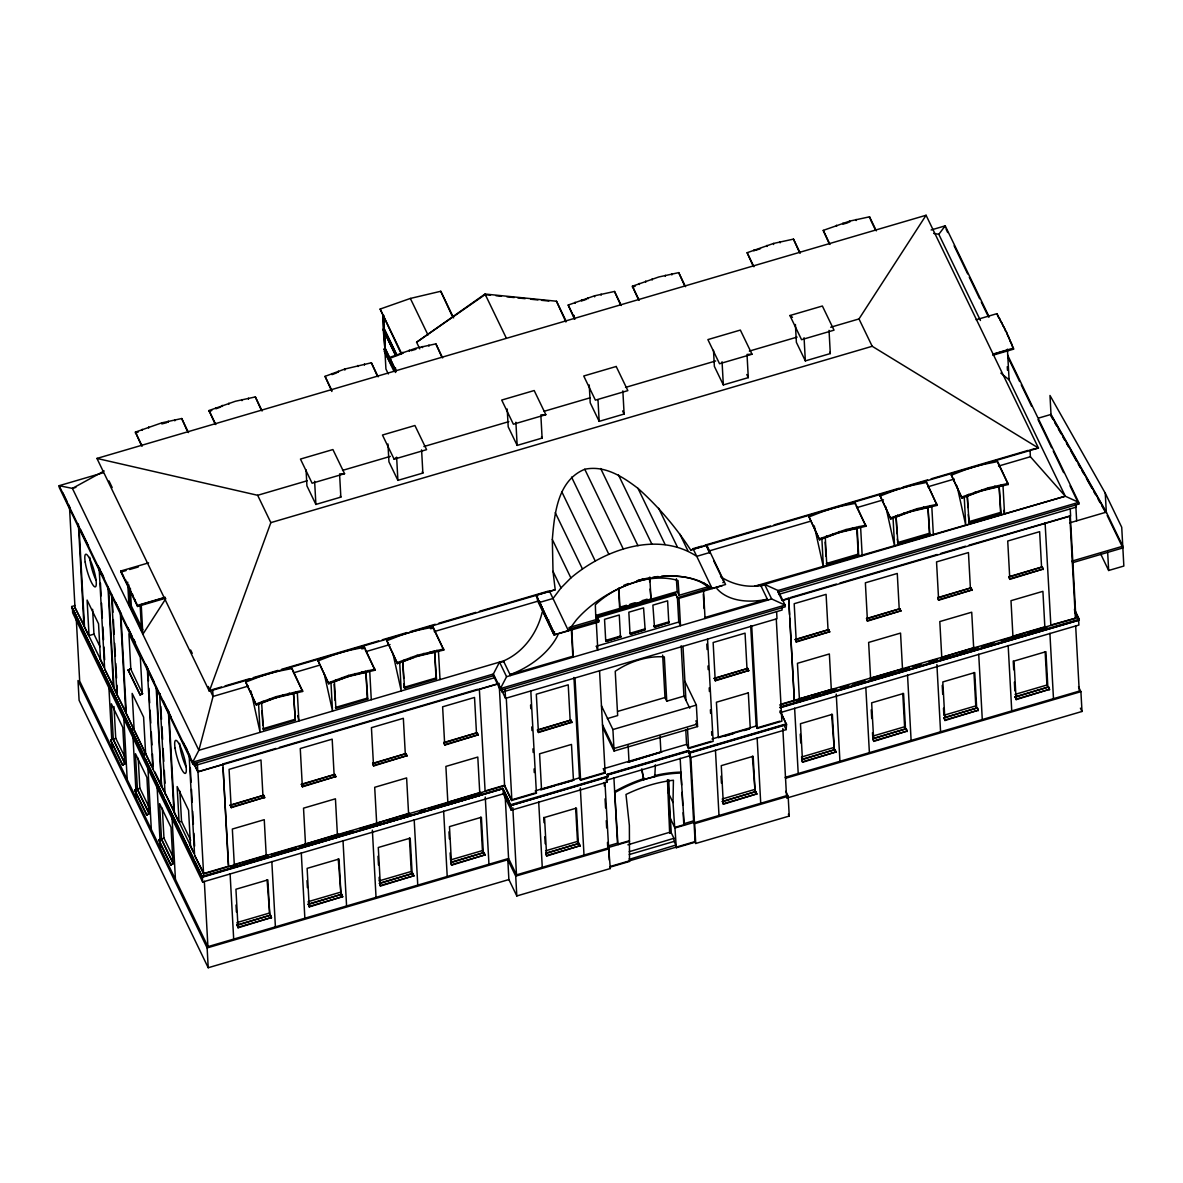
<?xml version="1.0" encoding="UTF-8"?>
<svg xmlns="http://www.w3.org/2000/svg" width="1183" height="1183" viewBox="0 0 1183 1183"><rect width="100%" height="100%" fill="white"/><g stroke="black" fill="none" stroke-linecap="round" stroke-linejoin="round"><path stroke-width="1.5" d="M676.277 847.738L674.961 827.982L694.037 822.392L695.116 842.207L676.277 847.738L675.892 845.046L629.519 859.272L629.371 825.453L625.984 794.473A100.511 63.424 -25.8 0 1 673.423 780.233L673.009 802.532L674.694 827.435L684.188 824.655L680.92 772.129A97.021 61.22 -25.8 0 0 658.857 774.658L654.347 775.678M668.853 779.701L670.051 833.216L671.279 832.847L667.907 780.529M654.791 776.595L655.382 764.839M552.328 539.478C554.413 513.969 557.533 480.402 584.772 469.267C604.809 465.037 622.82 476.779 638.007 488.387C658.236 506.457 675.951 527.248 690.695 550.021L1038.452 448.032L926.067 215.262L96.947 458.427L209.332 691.183L555.211 589.755L553.008 571.345L552.328 539.478L570.886 577.925L561.008 587.907L553.023 598.48L539.537 602.443L536.062 595.226L555.211 589.755M537.363 596.306L537.614 600.905L554.073 634.99L598.642 622.095L598.982 620.528L596.986 616.373L675.389 593.378L677.829 598.687L722.325 585.644M542.184 612.217C537.289 633.053 523.433 652.365 503.47 660.972L198.862 750.303L192.666 762.207L192.755 763.922L493.429 675.744L493.341 674.029L499.537 662.125L503.84 661.741M710.584 586.25L710.081 587.877L677.475 597.696L677.829 598.687M96.947 458.427L257.657 495.293L270.848 522.635L209.332 691.183L211.565 690.088M500.468 690.325L500.379 688.61L506.575 676.706L771.656 598.968L785.098 605.105L785.187 606.835L500.468 690.325L493.429 675.744M419.773 348.837L416.593 342.242L485.015 294.035L556.483 301.221L565.903 321.983M503.041 788.662L503.322 793.837L202.648 882.015L202.367 876.84L503.041 788.662L202.056 877.342L71.719 607.411L71.66 606.539L75.18 605.519M503.322 793.837L511.248 810.237L606.968 782.155L606.687 776.994L510.657 805.579L502.686 788.307L202.012 876.485L202.056 877.342M165.827 598.628L142.832 634.28L141.265 605.43M830.703 327.233L858.991 318.937L926.067 215.262M536.062 595.226L554.871 634.561L568.358 630.613L576.343 619.951A88.917 56.119 -25.8 0 1 638.672 581.178A88.917 56.119 -25.8 0 1 703.205 582.746L712.077 588.454L725.578 584.506L706.754 545.156L690.695 550.021M933.624 233.376L938.814 234.293L945.217 225.835L989.18 316.911M570.886 577.925C604.04 549.873 657.201 530.383 696.757 556.335L712.077 588.454M394.116 459.181L426.59 449.658L414.922 425.51L382.464 435.033L394.116 459.181L396.63 457.2L397.902 480.372L422.863 473.067L421.592 449.88M490.516 295.173L485.045 294.626L416.593 342.242M110.64 740.469L113.036 738.71L110.64 740.469L122.603 765.238L124.999 763.493L113.036 738.71M134.744 790.407L137.139 788.647L134.744 790.407L146.722 815.191L149.117 813.431L137.139 788.647M158.862 840.344L161.258 838.599L158.862 840.344L170.825 865.128L173.236 863.368L161.258 838.599M104.178 470.967L72.4 488.387L59.15 485.695L59.239 487.426L192.755 763.922M761.142 586.28L764.617 584.387L778.059 590.524L785.098 605.105L500.379 688.61M122.603 765.238L124.999 763.493M146.722 815.191L149.117 813.431M170.825 865.128L173.236 863.368M128.148 670.214L130.574 668.75L128.148 670.214L140.112 695.013L142.552 693.549L140.112 695.013M113.997 706.562L115.727 738.192L113.302 739.257L111.35 703.767L122.795 727.456L124.733 762.946M138.204 758.259L139.845 788.129L137.405 789.194L135.468 753.719L146.914 777.394L148.851 812.884M162.322 808.211L163.964 838.082L161.524 839.146L159.587 803.656L171.017 827.346L172.969 862.821M141.472 445.666L135.394 432.106L161.79 422.849L181.724 418.531L188.496 432.579M135.453 433.185L138.189 432.061M215.114 424.076L209.021 410.516L235.417 401.259L255.351 396.926L262.138 410.974M209.08 411.58L211.816 410.471M331.891 391.484L325.044 376.357L344.8 369.052L371.373 362.782L378.161 376.83M442.649 357.902L435.876 343.869L415.943 348.186L389.547 357.443L395.625 371.004M389.606 358.523L395.078 356.275M574.287 318.611L568.195 305.051L594.591 295.794L614.524 291.462L621.312 305.51M638.495 299.772L632.402 286.227L658.798 276.97L678.731 272.637L685.519 286.685M632.461 287.292L635.212 286.168M753.231 266.264L747.138 252.704L773.549 243.447L793.468 239.114L800.255 253.162M829.327 243.949L823.235 230.389L849.631 221.132L869.564 216.8L876.337 230.848M245.724 682.103L259.003 676.957A133.221 84.067 -25.8 0 1 278.626 671.205L292.053 668.513L302.656 691.434L276.097 697.763L256.327 705.024L245.724 682.103L256.327 705.024M318.123 660.868L331.417 655.722A133.221 84.067 -25.8 0 1 351.026 649.97L364.453 647.278L375.055 670.199L348.512 676.528L328.741 683.789L318.123 660.868L328.741 683.789M386.856 640.713L400.135 635.567A133.221 84.067 -25.8 0 1 419.758 629.814L433.185 627.123L443.788 650.044L417.229 656.373L397.458 663.633L386.856 640.713L397.458 663.633M809.024 516.897L822.303 511.751A133.221 84.067 -25.8 0 1 841.926 505.999L855.339 503.307L865.956 526.228L839.398 532.557L819.627 539.818L809.024 516.897L819.627 539.818M880.196 496.017L893.49 490.886A133.221 84.067 -25.8 0 1 913.099 485.134L926.526 482.442L937.128 505.363L910.585 511.677L890.814 518.938L880.196 496.017L890.814 518.938M951.383 475.152L964.663 470.006A133.221 84.067 -25.8 0 1 984.286 464.254L997.698 461.562L1008.315 484.483L981.757 490.812L961.986 498.073L951.383 475.152L961.986 498.073M256.267 703.944L276.038 696.683L302.597 690.369M328.682 682.709L348.453 675.449L375.011 669.134M397.399 662.554L417.17 655.293L443.729 648.979M819.568 538.753L845.993 529.54L865.897 525.163M890.755 517.873L917.165 508.66L937.084 504.283M961.927 496.993L988.352 487.795L1008.256 483.418M131.417 729.822L133.856 728.713M143.38 754.621L145.834 753.512M220.748 407.011L215.927 408.786L215.868 407.721M336.785 372.852L331.965 374.627L331.905 373.562M401.274 353.939L396.453 355.713L396.394 354.649M755.656 250.382L760.477 248.607M401.096 353.54L380.142 309.059L410.353 298.441L440.771 291.269L453.607 317.872M586.384 299.343L581.533 300.955L581.474 299.891M627.907 844.795L669.608 832.3L667.463 779.627M629.223 851.701L673.926 838.303L671.279 832.847M395.758 355.861L383.277 330.027L382.967 315.196M383.721 328.844L384.105 325.473M383.277 330.027L384.889 348.837L383.869 330.057M394.057 371.447L384.46 351.573L384.312 348.808L385.377 348.689M384.46 351.573L392.15 366.331M411.019 350.715L416.002 349.251M848.034 222.685L843.035 224.149L842.976 223.084M103.158 472.786L59.15 485.695L192.666 762.207L493.341 674.029L502.287 692.085L782.096 610.029L781.933 607.16M931.125 229.975L945.217 225.835L945.306 227.565M75.919 487.352L72.4 488.387L198.862 750.303L213.058 696.432L212.674 689.541L221.502 686.953M789.904 315.536L822.377 306.013L834.03 330.161L801.556 339.684L789.904 315.536L792.506 317.34M257.657 495.293L307.181 480.771M342.552 470.39L390.301 456.387M423.913 446.538L508.808 421.636M544.18 411.27L590.154 397.784M625.526 387.403L715.73 360.948M749.342 351.1L797.091 337.096M344.578 473.703L312.105 483.226L300.452 459.078L332.911 449.555L344.578 473.703L339.58 473.939M545.836 414.686L513.378 424.209L501.71 400.061L534.184 390.538L545.836 414.686L540.838 414.908M752.018 354.22L719.545 363.743L707.892 339.595L740.351 330.072L752.018 354.22L747.02 354.442L748.292 377.628L723.331 384.933L714.369 366.39L713.497 350.331M306.057 469.828L306.929 485.873L315.891 504.431L340.852 497.111L339.669 475.714M507.211 409.022L508.202 426.841L517.163 445.399L542.11 438.08L540.942 416.697M589.238 384.963L590.213 402.797L599.175 421.355L624.121 414.035L622.85 390.863M795.405 324.497L796.381 342.331L805.342 360.889L830.303 353.569L829.032 330.397M270.848 522.635L872.196 346.279L1038.452 448.032L1031.694 449.481M976.138 319.765L996.914 313.672L1006.363 331.876L1013.58 349.148L992.803 355.24M165.25 598.332L137.553 606.465L120.947 572.054L120.888 570.99L148.585 562.871M120.947 572.054L126.137 570.531M129.598 569.511L138.263 566.982M79.069 527.5L84.466 626.103L75.002 607.648L104.37 667.316M131.313 605.962L142.744 629.637L141.516 630.007L130.086 606.317L131.313 605.962L130.337 588.158M992.744 354.175L1013.52 348.083M995.08 353.776L1008.611 349.798M137.553 606.465L137.494 605.385L165.191 597.267M140.703 604.735L164.378 597.785M92.599 609.304L93.96 634.132L89.05 635.582L87.098 600.092L98.544 623.796L100.481 659.271M108.555 588.557L113.952 687.16L104.666 669.075L161.598 787.006L156.688 688.255M1038.807 418.013L1051.022 414.434L1106.312 512.135L1122.771 546.221L1071.916 561.126M120.977 615.899L126.27 712.669L116.984 694.598L116.969 685.312M225.036 685.918L249.761 678.672M253.295 677.622L278.035 670.377M281.569 669.341L378.708 640.846M382.242 639.811L406.967 632.565M410.501 631.53L435.24 624.269M438.775 623.234L475.862 612.365M479.396 611.33L548.276 591.116M692.706 548.764L701.534 546.176M705.068 545.141L770.414 525.977M773.948 524.941L899.331 488.165M902.866 487.13L927.59 479.884M931.11 478.849L1028.249 450.368M248.445 686.051L213.058 696.432L208.252 686.495M294.463 672.565L319.233 665.29M367.026 651.286L390.035 644.528M434.279 631.559L538.856 600.89M709.963 550.701L810.873 521.111M856.906 507.611L883.45 499.832M927.709 486.849L954.267 479.056M998.526 466.072L1030.393 456.727L1065.292 496.209L1078.719 502.346L1078.822 504.062L778.148 592.239L782.067 600.343M710.244 552.372L696.757 556.335L693.268 549.119M637.726 580.587L642.901 579.064M548.808 619.996L547.581 620.35L539.404 601.112M649.792 577.053L650.99 598.997L619.981 608.092L619.581 607.278L626.472 605.252M629.918 604.247L635.094 602.724M641.985 600.713L647.145 599.189M595.981 615.382L677.164 591.574L676.38 578.724M603.271 614.938L612.069 612.35M615.589 611.315L620.868 609.777M643.744 603.064L649.009 601.511M656.047 599.456L661.327 597.903M568.964 627.567L595.877 619.685L595.33 604.794A66.218 41.789 -25.8 0 1 636.084 581.814A66.218 41.789 -25.8 0 1 678.036 580.542L679.116 595.271L709.356 586.384L710.081 587.877L701.075 582.258A89.494 56.473 -25.8 0 0 661.667 576.18M553.363 632.343L554.59 631.988M722.843 582.642L724.07 582.287L713.896 561.2M294.907 719.353L263.025 728.698L263.454 729.615L295.351 720.27L293.443 692.646L295.351 720.27M365.858 671.412L367.322 698.118L335.425 707.464L335.868 708.38L367.75 699.035L365.858 671.412A79.557 50.204 -25.8 0 0 363.211 671.826M434.575 651.256L436.483 678.879L404.586 688.225L404.157 687.308L436.039 677.963L434.575 651.256A79.557 50.204 -25.8 0 0 431.928 651.67M856.743 527.455L858.207 554.147L826.325 563.507L826.754 564.409L858.651 555.064L857.187 528.357A79.557 50.204 -25.8 0 0 838.496 532.646M897.498 542.627L929.394 533.282L927.93 506.575L929.823 534.184L897.941 543.544L897.305 539.064M968.685 521.747L1000.567 512.402L999.103 485.695L1001.01 513.318L969.114 522.664L968.285 514.635M720.521 576.653C732.262 584.402 746.843 587.818 760.773 585.526L1065.292 496.209L1008.463 378.516M605.696 640.402L620.424 636.084L619.271 614.997L604.543 619.315L605.696 640.402L606.14 641.319L620.868 637.001L620.41 635.67M644.72 628.957L629.992 633.275L628.838 612.188L643.567 607.87L645.164 629.874L630.435 634.192L629.977 632.861M654.036 626.221L668.765 621.903L667.611 600.816L652.883 605.134L654.48 627.138L669.179 622.406L654.48 627.138M606.14 641.319L620.838 636.572M644.705 628.543L645.149 629.445L630.435 634.192M596.055 646.302L678.746 622.051L677.371 596.868M192.962 762.355L194.574 765.682L495.233 677.504M778.591 594.413L1075.717 507.27L1075.569 504.402M571.345 629.252L572.823 656.24L510.065 674.65A64.932 40.976 -25.8 0 0 557.829 635.212M275.905 748.425L222.848 763.981L228.615 866.607L203.58 873.941L194.603 855.353L189.103 754.931M279.439 747.39L477.562 689.29M790.362 597.548L836.351 584.062M839.9 583.027L937.187 554.487M940.722 553.452L965.491 546.191M969.025 545.156L1070.304 515.877L1075.894 618.117L1050.696 625.097M203.58 873.941L197.975 771.7L223.01 764.351M479.514 689.127L499.152 683.375M782.229 600.358L788.603 598.066L789.49 614.509M193.82 763.671L197.827 771.952L498.501 683.774M782.347 600.535L1070.63 515.98L1070.245 508.927M1069.624 522.886L1106.312 512.135M168.918 711.959L174.419 812.381L165.62 794.148M499.285 685.386L505.54 698.354L776.994 618.739L776.61 611.685M230.286 805.076L263.661 795.287L264.608 797.357L231.262 807.678L230.286 805.076L231.262 807.678M301.473 784.225L334.848 774.421L335.795 776.506L302.434 786.828L301.473 784.225L302.434 786.828M372.645 763.375L406.035 753.571L406.967 755.656L373.621 765.978L372.645 763.375L373.621 765.978M443.832 742.525L477.207 732.721L478.154 734.806L444.808 745.113L443.832 742.525L444.808 745.113M795.39 639.411L828.78 629.622L829.623 631.737L796.263 642.029L795.39 639.411L796.263 642.029M866.577 618.517L899.952 608.727L900.795 610.842L867.45 621.134L866.577 618.517L867.45 621.134M937.749 597.607L971.125 587.833L971.982 589.947L938.622 600.239L937.749 597.607L938.622 600.239M1008.922 576.712L1042.312 566.938L1043.155 569.053L1009.809 579.345L1008.922 576.712L1009.809 579.345M230.301 805.446L263.661 795.287M301.488 784.595L334.848 774.421M937.764 597.977L971.125 587.833M1008.951 577.082L1042.312 566.938M372.675 763.73L406.035 753.571M443.847 742.88L477.207 732.721M795.42 639.766L828.78 629.622M866.592 618.872L899.952 608.727M179.875 791.161L181.531 821.313L179.077 822.037L177.139 786.562L188.57 810.251L190.522 845.727M231.232 807.161L264.608 797.357M302.419 786.311L335.795 776.506M373.591 765.46L406.967 755.656M444.778 744.61L478.154 734.806M796.233 641.511L829.623 631.737M867.42 620.617L900.795 610.842M938.592 599.722L971.982 589.947M1009.779 578.827L1043.155 569.053M1072.36 562.753L1122.859 547.936L1107.184 515.477M537.526 729.896L570.901 720.107L571.847 722.177L538.502 732.499L537.526 729.896L538.502 732.499M714.355 678.229L747.73 668.425L748.676 670.51L715.316 680.817L714.355 678.229L715.316 680.817M537.54 730.266L570.901 720.107M714.369 678.584L747.73 668.425M538.472 731.981L571.847 722.177M715.301 680.314L748.676 670.51M617.659 711.412L664.994 697.526L662.657 655.101M1100.826 554.25L1108.663 570.487L1123.85 566.036L1121.721 527.263L1105.262 493.178L1049.986 395.477L1051.11 416.15L1052.929 419.359M607.352 718.599L617.659 715.567L615.234 671.293A55.438 34.987 -25.8 0 1 664.328 656.905L666.754 701.179L683.937 696.136L681.171 645.726M696.358 705.068L697.541 726.569L614.081 751.042L612.912 729.541L696.358 705.068L684.913 681.378M194.603 855.353L203.905 873.438M203.402 873.586L226.692 866.755M228.615 866.607L504.742 785.63M486.568 790.54L504.564 785.261L511.869 800.388L536.417 793.187L530.812 690.946M781.105 704.166L1075.894 618.117M377.688 822.85L409.288 813.194L410.235 815.279L376.889 825.601L410.264 815.797M779.641 705.009L794.37 700.691L788.765 598.435M230.478 866.518L235.787 864.965M242.855 862.88L251.698 860.292M258.781 858.222L267.624 855.62M271.158 854.584L295.913 847.324M299.447 846.289L308.29 843.701M311.839 842.651L324.216 839.028M331.284 836.958L336.593 835.39M340.127 834.355L352.519 830.732M359.588 828.647L380.808 822.422M387.891 820.351L396.734 817.764M400.268 816.728L409.111 814.126M419.728 811.02L425.022 809.468M428.571 808.418L453.326 801.157M456.86 800.122L465.703 797.534M469.252 796.499L481.629 792.861M795.834 700.72L808.211 697.083M811.745 696.048L820.588 693.46M824.137 692.41L836.514 688.787M840.048 687.752L848.891 685.149M852.425 684.114L864.817 680.491M871.886 678.406L893.106 672.181M900.189 670.11L909.032 667.523M912.566 666.487L921.409 663.885M928.478 661.815L937.32 659.227M940.869 658.177L949.712 655.589M960.315 652.484L965.624 650.916M969.158 649.881L978.001 647.293M981.55 646.258L993.927 642.62M1000.995 640.55L1022.216 634.325M1029.299 632.254L1046.985 627.064M267.876 857.024L234.5 866.828L233.554 864.743L266.929 854.954L267.876 857.024L234.53 867.346M339.063 836.159L305.687 845.963L304.756 844.233L338.116 834.074L339.092 836.677M448.046 804.203L481.422 794.399L480.475 792.329L447.115 802.488L448.061 804.721L479.692 795.434M799.501 701.12L832.891 691.345L832.033 689.231L798.658 699.005L799.531 701.637L832.891 691.345M941.86 659.375L975.25 649.6L974.393 647.485L941.032 657.63L941.89 659.892L975.28 650.103M1046.423 628.72L1013.047 638.495L1012.204 636.38L1045.58 626.606L1046.423 628.72L1013.077 639.012M780.336 706.887L1079.236 619.227L1074.445 609.289M307.462 845.963L337.332 837.194M870.718 680.757L902.333 671.5M779.715 707.523L1079.28 620.084L1079.236 619.227M780.381 707.745L1079.28 620.084L1074.489 610.147M779.996 712.698L1078.896 625.038L1078.615 619.862M603.123 768.846L686.569 744.373L685.77 729.748M573.947 677.445L579.463 777.867L535.278 790.821L536.417 793.187M712.003 738.991L756.174 726.037L750.673 625.615M540.794 789.505L574.184 780.07M540.808 789.874L554.857 785.749M558.376 784.713L572.424 780.588M724.661 736.225L733.445 733.652M743.989 730.562L749.268 729.009M534.405 793.157L511.618 799.841L511.662 800.699L504.623 786.118L499.241 685.194M580.335 779.686L604.883 772.484M688.329 748.011L711.131 741.327M757.061 727.856L779.848 721.172M579.463 777.867L580.602 780.233L605.149 773.031L599.544 670.791M686.569 744.373L688.595 748.558L713.142 741.357L707.538 639.116M756.174 726.037L757.327 728.403L781.874 721.201L776.27 618.96M688.166 750.554L688.21 751.427L607.219 775.176L607.16 774.318L688.166 750.554L689.083 753.246L786.532 724.661L780.144 710.687M607.544 774.658L689.26 750.702M608.047 776.137L608.092 776.994L510.657 805.579L510.598 804.721L608.047 776.137L607.16 774.318M689.038 752.388L786.488 723.804M785.867 724.44L690.147 752.521L690.428 757.682L786.148 729.615L786.532 724.661L780.189 711.545M689.349 752.418L689.541 755.863L606.095 780.336L606.968 782.155M641.704 769.719L643.729 779.641L654.805 776.388M268.896 913.217L236.984 922.563L237.887 924.736L235.935 889.246L267.846 879.901L269.798 915.391L267.062 879.827M340.068 892.337L308.157 901.683L309.059 903.856L307.122 868.366L339.033 859.021L340.97 894.511L338.249 858.962M411.255 871.472L412.157 873.631L410.205 838.141L378.294 847.501L380.246 882.976L379.344 880.817L411.255 871.472L409.422 838.082M480.609 817.202L482.427 850.592L450.516 859.937L450.131 852.913M833.423 747.641L801.512 757.016L802.414 759.175L800.462 723.7L832.374 714.325L834.326 749.815L831.59 714.266M904.596 726.776L905.498 728.935L903.561 693.46L871.649 702.82L873.586 738.31L872.684 736.137L904.596 726.776L902.777 693.386M973.949 672.506L975.783 705.896L943.871 715.271L943.487 708.233M1015.044 694.391L1046.955 685.016L1045.136 651.641M237.147 924.943L270.523 915.169L271.439 917.505L238.079 927.797L237.147 924.943L238.079 927.797M308.319 904.078L341.71 894.289L342.612 896.64L309.266 906.932L308.319 904.078L309.266 906.932M379.506 883.198L412.882 873.424L413.799 875.76L380.438 886.052L379.506 883.198L380.438 886.052M450.679 862.318L484.069 852.544L484.971 854.88L451.625 865.172L450.679 862.318L451.625 865.172M801.675 759.397L835.05 749.593L835.967 751.944L802.606 762.251L801.675 759.397L802.606 762.251M872.847 738.517L906.237 728.728L907.139 731.064L873.793 741.386L872.847 738.517L873.793 741.386M944.034 717.652L977.409 707.848L978.326 710.184L944.966 720.506L944.034 717.652L944.966 720.506M1015.206 696.772L1048.596 686.968L1049.498 689.319L1016.153 699.626L1015.206 696.772L1016.153 699.626M450.708 862.688L484.069 852.544M801.69 759.767L835.05 749.593M237.162 925.313L270.523 915.169M308.349 904.433L341.71 894.289M379.521 883.568L412.882 873.424M872.877 738.887L906.237 728.728M944.049 718.007L977.409 707.848M1015.236 697.142L1048.596 686.968M238.049 927.295L271.439 917.505M309.236 906.415L342.612 896.64M380.408 885.535L413.799 875.76M451.595 864.669L484.971 854.88M802.577 761.734L835.967 751.944M873.764 740.869L907.139 731.064M944.936 719.989L978.326 710.184M1016.123 699.109L1049.498 689.319M76.2 617.526L79.675 681.083L207.912 946.651L508.586 858.474L505.097 794.917M785.113 777.364L1079.251 691.109L1075.658 625.748M507.803 859.745L508.882 879.56L208.208 967.738L207.129 947.923L507.803 859.745L515.714 876.145L516.808 895.96L610.31 868.529L608.609 847.442L629.578 841.29M785.542 778.281L1080.907 691.671L1078.526 686.731M545.585 850.799L577.481 841.438L575.663 808.048M754.207 789.608L722.295 798.969L723.197 801.142L721.26 765.652L753.157 756.292L755.109 791.767L752.373 756.218M545.747 853.18L579.123 843.39L580.025 845.727L546.679 856.034L545.747 853.18L546.679 856.034M722.458 801.364L755.848 791.56L756.75 793.897L723.404 804.218L722.458 801.364L723.404 804.218M545.762 853.549L579.123 843.39M722.488 801.719L755.848 791.56M546.65 855.531L580.025 845.727M723.375 803.701L756.75 793.897M508.586 858.474L516.498 874.873L608.55 847.886L607.663 846.067L617.482 843.183L613.903 777.734M684.454 825.202L683.759 823.752L693.578 820.869L689.985 755.493M629.326 840.743L617.925 844.085L614.657 791.56A97.021 61.22 -25.8 0 1 644.735 778.34M693.578 820.869L694.451 822.688L786.488 795.701L782.821 728.506M515.714 876.145L609.23 848.729M788.159 796.248L789.253 816.063L695.737 843.479L694.643 823.679L788.159 796.248L785.793 791.323M786.636 798.096L1082.001 711.471L1080.907 691.671M629.223 854.57L674.133 841.394L673.926 838.303M611.093 866.222L694.85 841.66L695.737 843.479M629.252 858.725L629.637 861.416L609.703 867.257L610.31 868.529M568.017 629.548L598.982 620.528M1065.292 496.209L754.843 586.176L764.617 584.387L771.656 598.968M166.714 422.671L161.849 423.928L161.79 422.849M430.449 628.705L433.229 628.188L443.788 650.044M361.717 648.861L364.512 648.343L364.453 647.278M495.988 295.72L501.459 296.268M506.93 296.829L514.221 297.554M517.858 297.924L525.163 298.663M530.62 299.21L537.91 299.95M541.563 300.305L548.853 301.044M703.397 582.731L707.863 585.481M1000.848 373.118L1009.099 379.832L1007.413 349.177M998.615 317.65L996.914 313.672M1051.066 415.292L1105.454 511.396M1054.733 422.553L1056.552 425.762M1058.356 428.971L1061.077 433.777M1062.896 436.971L1064.715 440.18M1066.519 443.388L1068.338 446.582M1071.059 451.388L1076.486 461M1078.304 464.209L1080.109 467.403M1081.927 470.612L1083.746 473.821M1086.467 478.612L1091.894 488.224M1093.713 491.433L1095.517 494.642M1098.238 499.448L1100.057 502.642M1101.876 505.851L1105.499 512.254M120.888 570.99L137.494 605.385M1000.951 321.998L999.369 318.05M677.164 591.574L679.116 595.271M1003.258 326.478L1001.661 322.368M1005.624 331.299L1003.968 326.937M1007.576 354.989L1078.719 502.346L778.059 590.524L778.148 592.239M946.104 229.221L947.701 232.533M954.104 245.783L967.694 273.924M969.291 277.236L979.687 298.767M981.284 302.064L988.485 316.97M1007.665 356.704L1019.657 381.547M1021.254 384.859L1031.65 406.375M1038.053 419.625L1051.643 447.78M1053.24 451.093L1063.635 472.609M1070.024 485.858L1078.822 504.062M938.814 234.293L980.441 320.489M1074.608 611.552L1077.817 618.206M997.757 462.627L1008.315 484.483M870.377 219.432L875.642 230.36M1000.567 512.402L1001.01 513.318M1080.404 708.159L1082.001 711.471M969.114 522.664L967.221 495.056L967.901 507.507M823.235 230.389L830.022 244.437M858.991 318.937L872.196 346.279M937.128 505.363L926.526 482.442M799.56 252.674L793.468 239.114M929.394 533.282L929.823 534.184M829.697 352.312L830.303 353.569M896.034 515.921L897.941 543.544M747.138 252.704L753.926 266.752M856.152 505.94L865.956 526.228M858.207 554.147L858.651 555.064M746.798 374.523L748.292 377.628M684.824 286.197L678.731 272.637M632.402 286.227L639.19 300.275M760.773 585.526L767.811 600.106M620.617 305.022L614.524 291.462M794.37 700.691L789.697 618.147M709.977 553.082L706.842 546.605L709.563 553.008M784.566 726.332L786.148 729.615M622.628 410.945L624.121 414.035M679.885 534.139L687.885 550.701M568.195 305.051L574.982 319.099M658.665 508.291L677.238 546.738M556.483 301.221L566.036 321.007M638.007 488.387L665.127 544.55M788.366 814.229L789.253 816.063M618.487 475.004L651.907 544.21M678.746 622.051L680.506 625.703L679.027 598.702M600.683 468.542L637.962 545.718M668.735 621.489L669.208 622.82M650.99 598.997L650.103 589.03M584.772 469.267L623.337 549.134M654.007 625.807L654.45 626.724M683.937 696.136L689.763 708.218M695.87 720.861L697.393 724.026L613.947 748.499L602.502 724.795M696.003 723.419L697.541 726.569M485.015 294.035L506.339 338.175M485.045 294.626L485.488 295.528M571.552 477.089L608.816 554.265M541.503 436.838L542.11 438.08M664.994 697.526L666.754 701.179M688.21 751.427L689.083 753.246M689.541 755.863L690.428 757.682M561.733 491.655L595.153 560.86M620.424 636.084L620.868 637.001M555.256 512.653L582.391 568.816M452.083 315.787L440.771 291.269M598.642 622.095L596.631 617.925L675.892 594.679L675.389 593.378M694.037 822.392L694.643 823.679M605.681 639.988L606.11 640.89M668.173 792.506L673.009 802.532M596.631 647.53L597.814 649.955L596.232 621.164M553.008 571.345L561.008 587.907M670.303 818.325L674.961 827.982M441.954 357.414L435.876 343.869M674.133 841.394L676.158 845.594M669.608 832.3L670.051 833.216M410.353 298.441L428.009 335.011M549.548 591.263L568.358 630.613M601.467 705.852L612.912 729.541M572.823 656.24L573.267 657.156L571.685 628.365M602.65 727.353L614.081 751.042M537.526 599.352L554.073 634.99M603.714 770.059L605.149 773.031M380.142 309.059L401.806 353.939M384.209 328.711L397.133 355.462M384.046 328.963L396.882 355.536M396.142 354.9L384.105 329.998L385.318 349.029M383.233 328.992L395.699 354.826M383.262 329.51L395.728 355.344M385.288 348.512L396.32 371.492M385.14 348.763L395.566 370.353M388.823 357.458L384.342 349.325L395.536 372.497M384.312 348.808L395.226 371.403M617.482 843.183L618.191 844.632M388.32 373.946L385.924 368.992L384.948 351.44M377.466 376.327L371.373 362.782M422.257 471.81L422.863 473.067M503.47 660.972L510.509 675.567M499.537 662.125L506.575 676.706M397.902 480.372L388.941 461.828L387.965 443.995M325.044 376.357L331.832 390.405M503.84 790.303L509.385 801.793M502.686 788.307L510.598 804.721M436.039 677.963L436.483 678.879M340.246 495.854L340.852 497.111M508.882 879.56L516.808 895.96M402.693 660.617L404.586 688.225M261.443 410.486L255.351 396.926M365.266 649.911L375.055 670.199M367.322 698.118L367.75 699.035M209.021 410.516L215.809 424.564M187.047 430.523L181.724 418.531M292.852 671.145L302.656 691.434M135.394 432.106L142.167 446.154M261.561 702.007L263.454 729.615M108.984 480.919L112.193 487.544M190.64 650.014L192.238 653.327M193.805 763.05L197.975 771.7M101.856 573.193L103.453 576.505M133.842 639.441L135.439 642.753M185.835 747.109L187.432 750.421M62.817 492.823L66.825 501.148M68.437 504.476L70.048 507.803M80.488 529.437L88.518 546.073M98.159 566.036L103.793 577.688M115.83 602.635L121.465 614.288M127.882 627.596L131.905 635.907M145.568 664.195L154.396 682.502M163.239 700.794L171.269 717.445M183.321 742.392L188.94 754.044M130.574 668.75L142.566 693.903M128.119 669.696L140.082 694.495M93.96 634.132L100.052 646.776M181.531 821.313L190.685 840.27M154.899 771.952L194.337 853.623M84.525 626.99L88.533 635.286M99.756 658.532L103.764 666.828M114.189 688.402L116.585 693.386M126.211 713.305L151.853 766.407M162.278 787.982L163.875 791.309M174.285 812.884L178.293 821.179M189.517 844.425L193.524 852.721M131.387 729.305L143.35 754.103M73.183 609.289L94.049 652.498M98.056 660.809L143.794 755.523M145.405 758.85L163.86 797.076M165.457 800.403L193.539 858.562M195.151 861.889L201.568 875.183M71.66 606.539L202.012 876.485M202.648 882.015L72.666 612.794L72.385 607.633M115.727 738.192L124.88 757.135M139.845 788.129L149.768 808.669M163.964 838.082L173.117 857.024M113.05 739.079L125.014 763.848M137.169 789.017L149.132 813.8M161.287 838.954L173.25 863.738M110.611 739.952L122.574 764.721M134.714 789.889L146.692 814.673M158.833 839.826L170.81 864.61M207.129 947.923L78.004 680.536L79.098 700.336L208.208 967.738M539.537 602.443L554.871 634.561M1008.167 336.726L1006.363 331.876M376.859 825.083L375.928 823.368M1010.504 341.946L1008.7 336.918M747.745 668.794L748.706 671.027M570.916 720.462L571.877 722.695M477.222 733.09L478.183 735.323M406.05 753.941L406.996 756.174M334.863 774.791L335.824 777.024M263.691 795.641L264.637 797.874M1013.58 349.148L1011.036 342.198M1046.955 685.016L1047.857 687.19L1045.92 651.7L1014.008 661.075L1015.946 696.565M975.783 705.896L976.685 708.07L974.733 672.58L942.821 681.94L944.773 717.43M577.481 841.438L578.383 843.597L576.446 808.107L544.535 817.483L546.472 852.973M482.427 850.592L483.329 852.766L481.392 817.276L449.481 826.621L451.418 862.111M1042.327 567.308L1043.184 569.57M971.154 588.202L971.997 590.465M899.967 609.097L900.825 611.36M828.795 629.992L829.653 632.254M1048.611 687.338L1049.528 689.837M977.439 708.218L978.356 710.702M906.252 729.083L907.169 731.582M835.08 749.963L835.997 752.462M755.863 791.915L756.78 794.414M579.138 843.745L580.054 846.244M484.084 852.913L485 855.398M412.911 873.779L413.828 876.278M341.724 894.659L342.641 897.143M270.552 915.538L271.469 918.023M1003.746 510.435L1004.544 514.028L1002.962 485.178M957.017 485.902L965.772 525.4L964.204 496.549M885.83 506.782L894.599 546.265L893.017 517.429M814.259 525.858L823.412 567.145L821.845 538.295M392.889 653.253L401.244 690.961L399.677 662.11M324.157 673.408L332.527 711.116L330.944 682.266M297.687 715.597L298.885 720.979L297.303 692.129M250.959 691.049L260.112 732.351L258.545 703.501M641.822 768.817L643.729 779.641M1105.262 493.178L1106.356 512.993M1107.672 552.402L1108.663 570.487M1075.805 505.333L1076.648 520.831M1069.802 516.01L1075.406 618.265M1045.092 522.842L1050.859 625.467M1049.898 633.304L1053.476 698.665M1041.572 567.16L1039.635 531.67L1007.724 541.015L1009.661 576.505M1044.84 626.827L1042.903 591.337L1010.992 600.683L1012.929 636.173M1030.009 449.851L1030.393 456.727M1007.28 366.656L1007.472 370.22M1013.225 661.001L1013.698 669.785M1014.378 682.088L1014.851 690.872M1001.321 484.719L1001.38 485.784M1008.167 645.534L1011.746 710.909M994.844 486.124L994.903 487.189M988.352 487.795L988.411 488.86M981.698 489.747L981.757 490.812M975.236 491.877L975.295 492.941M978.711 654.184L982.289 719.545M968.803 494.243L968.862 495.322M970.4 588.055L968.448 552.565L936.537 561.91L938.489 597.4M973.668 647.692L971.716 612.217L939.805 621.563L941.757 657.053M942.23 685.401L942.718 694.184M931.775 506.058L933.357 534.908M930.149 505.585L930.208 506.649M936.892 664.595L940.574 731.789M923.657 507.004L923.716 508.069M917.165 508.66L917.224 509.74M910.526 510.612L910.585 511.677M904.049 512.757L904.108 513.821M907.538 675.049L911.117 740.425M897.616 515.123L897.675 516.187M896.137 517.71L897.01 533.725M899.213 608.949L897.276 573.459L865.365 582.805L867.302 618.295M902.481 668.572L900.544 633.082L868.633 642.428L870.57 677.918M869.564 216.8L869.623 217.864M856.122 219.461L856.181 220.541M849.631 221.132L849.69 222.197M871.25 709.785L871.723 718.569M872.492 732.632L872.684 736.137M860.603 526.938L862.185 555.773M858.962 526.465L859.021 527.529M865.808 687.293L869.387 752.654M855.339 503.307L855.398 504.387M836.514 225.214L836.573 226.293M852.485 527.884L852.544 528.949M845.993 529.54L846.052 530.605M839.339 531.492L839.398 532.557M832.876 533.622L832.936 534.701M836.248 694.11L839.93 761.29M826.444 536.003L826.503 537.067M826.754 564.409L825.29 537.718A79.557 50.204 -25.8 0 1 835.834 533.533M825.143 542.139L825.926 556.38M828.041 629.844L826.089 594.354L794.192 603.7L796.129 639.19M831.309 689.452L829.357 653.962L797.446 663.308L799.397 698.798M804.07 337.717L805.342 360.889M780.041 241.776L780.1 242.855M773.549 243.447L773.608 244.511M800.255 734.17L800.743 742.954M794.621 708.159L798.214 773.534M766.895 245.399L766.954 246.463M754 249.909L754.059 250.973M751.723 626.162L757.327 728.403M757.135 737.881L760.728 803.257M746.991 668.646L745.053 633.156L713.142 642.517L715.079 678.007M722.059 361.761L723.331 384.933M721.053 776.137L721.438 783.161M715.449 750.111L718.998 815.486M706.798 644.04L707.094 649.526M707.996 665.955L708.203 669.608M709.194 687.87L709.401 691.523M710.391 709.77L710.599 713.423M711.604 731.686L711.796 735.338M703.471 589.711L705.053 618.502L704.61 617.6L767.368 599.189A64.932 40.976 -25.8 0 1 716.868 588.572M703.323 594.191L704.122 608.594M671.781 273.894L671.84 274.959M665.304 275.299L665.364 276.378M690.872 757.327L694.451 822.688M682.99 646.302L685.948 700.321M687.5 728.462L688.595 748.558M680.166 758.288L681.63 785.039M682.044 792.403L682.739 805.312M683.153 812.691L683.759 823.752M652.158 278.922L652.217 279.987M645.681 281.051L645.741 282.116M639.264 283.432L639.323 284.497M660.04 736.21L660.913 752.181M649.497 578.058L649.689 581.711M628.129 745.586L629.001 761.556M618.872 587.981L619.981 608.092M618.576 588.986L619.581 607.278M601.082 294.138L601.141 295.203M594.591 295.794L594.65 296.859M597.992 399.958L599.175 421.355M587.936 297.746L587.995 298.811M604.971 782.51L609.304 860.056M604.188 782.51L604.38 786.133M605.075 798.85L605.578 807.93M606.273 820.632L606.672 827.908M607.471 842.429L607.663 846.067M575.042 302.257L575.101 303.321M574.169 315.462L574.361 319.07M574.997 677.977L580.602 780.233M580.321 787.893L584.003 855.087M570.162 720.314L568.224 684.824L536.313 694.199L538.265 729.689M573.43 779.922L571.493 744.432L539.581 753.808L541.518 789.283M548.971 623.042L549.06 624.594M543.751 817.409L544.032 822.688M544.801 836.751L545.2 843.775M538.694 801.956L542.272 867.316M515.892 422.227L517.163 445.399M530.576 705.009L530.768 708.647M531.773 726.909L531.98 730.562M532.971 748.824L533.178 752.477M534.08 768.906L534.272 772.558M512.816 807.693L516.498 874.873M506.28 698.133L511.869 800.388M505.052 689.526L505.54 698.354M510.967 805.061L511.248 810.237M502.124 689.216L502.287 692.085M479.337 688.772L485.119 791.383M485.267 797.046L488.949 864.226M476.468 732.942L474.531 697.452L442.619 706.813L444.571 742.303M479.736 792.536L477.799 757.061L445.887 766.421L447.825 801.911M428.911 345.111L428.971 346.175M422.435 346.53L422.494 347.595M448.978 831.826L449.363 838.851M438.435 650.739L440.017 679.589M436.793 650.266L436.852 651.345M443.64 811.094L447.218 876.47M433.185 627.123L433.229 628.188M430.316 651.685L430.375 652.75M409.288 350.138L409.348 351.203M423.825 653.356L423.884 654.421M402.826 352.283L402.885 353.347M417.17 655.293L417.229 656.373M395.506 367.854L395.714 371.462M410.708 657.437L410.767 658.502M414.183 819.73L417.762 885.106M404.275 659.803L404.335 660.883M402.782 662.391L403.669 678.406M403.95 683.759L404.157 687.308M383.543 315.225L383.928 322.057M384.357 329.924L385.096 343.573M383.455 315.048L384.238 329.214M383.055 315.373L383.81 329.037M405.296 753.793L403.344 718.303L371.432 727.678L373.384 763.153M408.564 813.416L406.612 777.926L374.7 787.301L376.652 822.776M364.423 364.024L364.482 365.089M357.946 365.443L358.005 366.508M369.702 670.894L371.285 699.745M368.076 670.421L368.135 671.5M377.998 856.211L378.471 864.995M379.151 877.298L379.344 880.817M372.364 830.155L376.046 897.335M361.584 671.84L361.643 672.905M344.8 369.052L344.859 370.116M355.092 673.511L355.151 674.576M338.323 371.196L338.382 372.261M348.453 675.449L348.512 676.528M341.976 677.593L342.035 678.658M335.543 679.959L335.602 681.038M335.868 708.38L334.405 681.674A79.557 50.204 -25.8 0 1 366.286 672.328M343.011 840.61L346.589 905.986M334.153 684.321L335.04 700.351M334.109 774.643L332.172 739.153L300.26 748.528L302.197 784.004M337.377 834.296L335.44 798.806L303.528 808.166L305.465 843.656M314.619 481.259L315.891 504.431M307.003 880.61L307.388 887.634M295.661 691.656L295.72 692.735M292.053 668.513L292.097 669.578M301.281 852.854L304.859 918.215M289.184 693.075L289.243 694.14M282.693 694.732L282.752 695.811M276.038 696.683L276.097 697.763M269.576 698.828L269.635 699.892M248.4 398.183L248.46 399.248M263.144 701.194L263.203 702.273M271.824 861.49L275.402 926.851M262.049 710.909L262.818 725.149M241.909 399.603L241.968 400.667M262.937 795.494L260.985 760.004L229.073 769.379L231.025 804.869M266.205 855.161L264.253 819.686L232.341 829.046L234.293 864.536M228.777 403.211L228.822 404.275M222.3 405.355L222.36 406.42M236.023 904.995L236.408 912.019M230.094 873.719L233.687 939.095M223.04 767.634L228.437 866.237M204.334 881.276L207.912 946.651M197.339 763.124L197.827 771.952M194.411 762.813L194.574 765.682M174.759 419.773L174.818 420.837M189.591 754.784L189.901 760.27M190.3 767.56L191.099 782.17M191.498 789.475L192.193 802.251M192.696 811.39L193.391 824.167M193.894 833.305L194.603 846.082M168.282 421.192L168.341 422.257M168.326 710.273L173.931 812.514M171.949 815.841L175.439 879.398M148.674 426.945L148.733 428.009M160.119 693.726L160.311 697.379M160.814 706.502L161.509 719.294M161.908 726.599L162.618 739.375M163.106 748.499L163.816 761.29M164.319 770.414L165.014 783.19M159.616 693.874L165.117 794.296M142.241 429.311L142.3 430.375M156.097 686.584L161.598 787.006M157.088 786.665L160.474 848.403M147.786 668.203L148.496 680.994M148.895 688.299L149.694 702.894M150.093 710.199L150.788 722.99M151.291 732.114L151.986 744.891M152.489 754.029L153.198 766.806M147.195 666.532L152.799 768.773M140.141 605.09L141.516 630.007M147.934 767.708L151.32 829.446M142.285 693.001L140.333 657.511L128.903 633.807L130.84 669.297M145.553 752.595L143.601 717.12L132.156 693.415L134.108 728.891M134.951 599.53L135.01 600.594M132.614 594.25L132.673 595.315M128.903 584.964L130.086 606.317M127.66 582.066L128.947 605.489M125.575 579.685L125.635 580.764M132.88 734.909L136.356 798.466M123.298 575.367L123.343 576.446M120.385 614.214L125.782 712.817M123.816 717.77L127.202 779.508M112.267 599.5L112.977 612.276M113.376 619.581L114.174 634.192M114.677 643.315L115.372 656.107M115.771 663.412L116.57 678.022M111.483 594.162L116.984 694.598M107.964 586.872L113.464 687.308M108.762 684.972L111.749 739.449M111.941 743.072L112.237 748.528M99.653 568.505L99.949 573.977M100.451 583.115L101.147 595.892M101.546 603.197L102.344 617.807M102.847 626.931L103.557 639.722M103.956 647.012L104.651 659.803M99.15 568.653L104.666 669.075M78.374 523.995L83.978 626.236M69.501 507.226L75.002 607.648M636.617 580.912A89.494 56.473 -25.8 0 1 649.585 577.792M652.942 577.215A89.494 56.473 -25.8 0 1 658.206 576.52M623.737 585.378A89.494 56.473 -25.8 0 1 628.543 583.544M615.101 792.477A97.021 61.22 -25.8 0 1 647.988 778.384L659.286 775.575A97.021 61.22 -25.8 0 1 681.364 773.046M186.042 766.806A17.227 3.401 73.7 0 1 179.609 743.412M96.074 580.35A16.961 3.342 73.7 0 1 89.745 557.311M967.65 495.958A79.557 50.204 -25.8 0 1 986.208 489.333M988.899 488.653A79.557 50.204 -25.8 0 1 999.546 486.612M896.477 516.838A79.557 50.204 -25.8 0 1 928.359 507.492M403.122 661.519A79.557 50.204 -25.8 0 1 413.666 657.349M416.327 656.461A79.557 50.204 -25.8 0 1 435.019 652.173M261.99 702.909A79.557 50.204 -25.8 0 1 293.887 693.563M616.195 366.479L583.737 376.002L595.389 400.15L627.848 390.627L616.195 366.479M748.321 692.854L716.41 702.229L718.362 737.719L750.259 728.344L748.321 692.854M903.235 668.72L869.86 678.495L870.688 680.24L904.063 670.465L903.235 668.72M661.652 751.974L628.291 762.133L661.652 751.974M175.054 748.203A17.227 3.401 73.7 0 0 185.051 773.416A17.227 3.401 73.7 0 0 181.398 749.002A17.227 3.401 73.7 0 0 175.054 748.203M85.191 562.058A16.961 3.342 73.7 0 0 95.039 586.886A16.961 3.342 73.7 0 0 91.446 562.842A16.961 3.342 73.7 0 0 85.191 562.058"/></g></svg>
